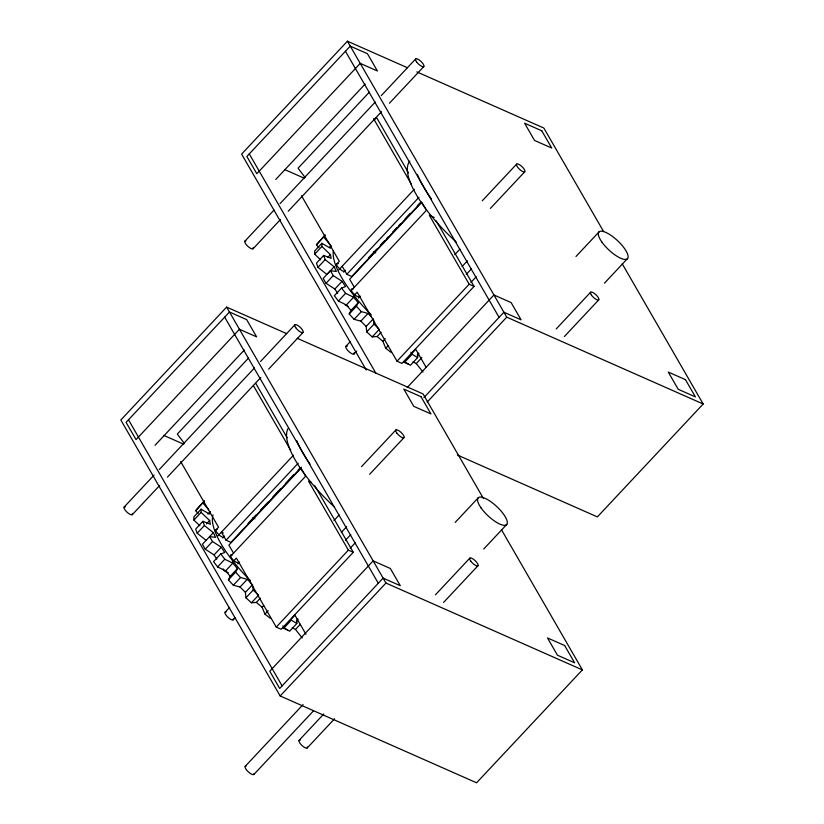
<?xml version="1.0" encoding="UTF-8"?>
<svg xmlns="http://www.w3.org/2000/svg" width="824" height="824" viewBox="0 0 824 824"><rect width="100%" height="100%" fill="white"/><g stroke="black" fill="none" stroke-linecap="round" stroke-linejoin="round"><path stroke-width="1.24" d="M282.889 625.849L284.136 627.847L289.615 631.215L296.825 623.521L297.351 618.906M410.888 352.26L412.134 354.248L404.914 361.952L410.393 365.32L417.613 357.626L418.128 353.012M381.151 332.227L377.145 336.501L372.211 336.913L366.721 331.897L366.175 326.459L360.819 321.133L354.114 319.331L349.201 313.975L350.983 310.421L358.203 302.727L353.609 297.237L345.586 293.344L341.569 288.019L334.348 295.723L338.376 301.038L346.389 304.932L350.983 310.421M349.201 313.975L356.411 306.281L358.203 302.727M260.363 598.121L256.357 602.396L251.423 602.808L245.943 597.791L245.387 592.353L240.042 587.018L233.336 585.225L228.413 579.869L230.205 576.316L237.415 568.622L232.821 563.132L224.798 559.239L220.78 553.913L213.571 561.618L217.588 566.933L225.611 570.826L230.205 576.316M228.413 579.869L235.633 572.175L237.415 568.622M316.426 244.78L325.099 235.139L316.426 244.78L318.929 247.622M195.648 510.674L204.321 501.033L195.648 510.674L198.141 513.507M407.406 67.722L347.419 41.2L241.617 154.109L366.247 369.976M275.762 179.447L365.135 84.069M369.348 92.144L298.092 168.189L305.055 177.428M244.903 241.164L274.031 210.079M280.108 203.6L375.239 102.073M381.306 95.594L415.718 58.875M253.04 248.786L280.407 219.586M288.246 211.222L381.522 111.673M389.443 103.227L423.855 66.497M374.827 119.428L376.589 117.554L408.56 172.968M286.618 333.617L226.631 307.094L120.829 420.003L280.16 695.961L476.581 782.8L582.383 669.891L501.435 529.688M329.538 247.303L331.135 245.593L330.393 248.23L321.885 243.296L314.665 251.001L314.675 254.183L320.639 259.859M314.675 254.183L321.896 246.479L321.885 243.296M323.688 255.419L316.478 263.124L317.951 267.316L326.912 274.474L334.122 266.78L325.171 259.622L323.688 255.419L331.176 258.386L330.403 254.595L321.896 246.479M317.951 267.316L325.171 259.622M328.003 257.16L330.403 254.595M154.984 445.341L244.357 349.963M248.56 358.038L177.304 434.083L184.277 443.322M334.122 266.78L336.347 271.467L330.403 270.674L323.193 278.378L326.036 283.302L334.822 289.028L337.644 293.241M335.893 264.998L339.334 261.332L301.46 195.69M326.036 283.302L333.246 275.607L330.403 270.674M338.736 269.922L414.307 189.273M343.649 272.095L345.369 270.262M124.125 507.059L154.047 475.129M159.32 469.495L254.451 367.968M260.518 361.489L294.93 324.769M342.176 266.265L346.822 274.31L418.952 197.327M334.822 289.028L342.042 281.324L333.246 275.607M368.884 257.521L376.795 249.064M380.317 245.315L384.715 240.618M386.477 238.744L388.238 236.859M392.636 232.172L397.034 227.476M398.795 225.601L400.546 223.716M404.945 219.03L410.228 213.395M417.263 205.887L420.786 202.127M421.229 202.313L351.735 276.473L346.822 274.31M132.262 514.681L159.629 485.48M167.457 477.117L260.827 377.474M268.665 369.111L303.067 332.391M338.376 301.038L345.586 293.344M350.869 290.944L426.451 210.295L421.806 202.251L349.664 279.233L354.31 287.277M353.723 295.878L357.153 292.211L397.024 361.211L401.937 363.384L474.068 286.402L436.267 220.966M346.389 304.932L353.609 297.237M358.625 298.041L360.346 296.207M354.114 319.331L361.334 311.627L368.04 313.429L371.603 316.983M360.819 321.133L368.04 313.429M345.864 346.358L350.354 341.569M482.267 200.788L516.679 164.069M366.175 326.459L372.582 319.619M366.721 331.897L373.931 324.192L373.385 318.764M207.947 514.052L210.357 511.477L209.605 514.114L201.097 509.191L193.887 516.895L193.898 520.078L199.861 525.753M193.898 520.078L201.108 512.374L201.097 509.191M354.001 353.98L356.73 351.065M490.404 208.41L524.816 171.691A5.583 1.813 43.1 0 0 519.893 164.965A5.583 1.813 43.1 0 0 517.493 167.025A5.583 1.813 43.1 0 0 524.723 171.783M372.211 336.913L379.421 329.219M201.108 512.374L209.626 520.48L210.388 524.28L202.91 521.314L195.69 529.018L197.173 533.21L206.134 540.369M454.724 254.647L459.947 249.075M197.173 533.21L204.383 525.516L202.91 521.314M206.422 523.909L209.626 520.48M391.4 352.6L385.725 348.264L382.872 341.311L385.282 338.746M462.171 266.43L467.445 260.806M385.725 348.264L388.135 345.689M204.383 525.516L213.344 532.675L202.405 544.273L205.248 549.196L214.044 554.913L216.867 559.136M215.115 530.893L218.545 527.226L180.672 461.584M205.248 549.196L212.468 541.502L209.626 536.568L215.569 537.361L213.344 532.675M217.958 535.816L293.529 455.167M466.281 274.351L471.565 268.727M222.871 537.99L224.581 536.156M223.356 533.025L221.388 532.149L226.034 540.204L298.175 463.212M214.044 554.913L221.254 547.218L212.468 541.502M397.024 361.211L469.165 284.228L474.068 286.402M470.926 282.395L476.21 276.771M248.096 523.415L256.017 514.959M260.415 510.262L268.336 501.816M272.734 497.119L280.644 488.673M285.928 483.039L293.838 474.593M298.237 469.896L299.998 468.022M301.327 467.26L230.947 542.367L226.034 540.204M301.017 468.145L228.887 545.128L233.532 553.172M405.408 360.284L403.688 362.117L408.601 364.29M412.278 352.96L415.718 349.294L426.111 367.277M217.588 566.933L224.798 559.239M417.191 355.123L418.901 353.29M230.092 556.839L305.663 476.19L301.594 469.144M413.061 361.849L416.264 363.559L421.867 357.575M232.935 561.762L236.375 558.106L276.246 627.105L281.149 629.279L353.29 552.296L314.84 485.748M225.611 570.826L232.821 563.132M237.848 563.935L239.568 562.102M407.19 387.558L493.937 294.982L511.127 302.583L521.077 319.825L503.897 312.234L423.886 397.611M233.336 585.225L240.546 577.521L247.252 579.324L251.711 583.763M240.042 587.018L247.252 579.324M225.086 612.253L229.577 607.463M361.489 466.683L395.891 429.963M245.387 592.353L252.597 584.659M427.172 402.071L506.739 317.158L703.171 403.997L597.369 516.906L457.402 455.023M245.943 597.791L253.153 590.087L252.71 585.74M233.223 619.875L235.067 617.897M369.626 474.305L404.028 437.585M251.423 602.808L258.633 595.113L253.153 590.087M575.986 256.501L599.12 231.812M333.936 520.541L339.158 514.969M270.622 618.494L264.947 614.148L262.094 607.206L263.69 605.496M341.383 532.325L346.667 526.691M264.947 614.148L268.15 610.728M345.503 540.245L350.777 534.611M276.246 627.105L348.377 550.123L353.29 552.296M350.138 548.29L355.422 542.656M556.241 328.91L590.654 292.19M604.466 283.178L627.6 258.489M291.5 618.845L294.93 615.188L305.962 634.284M284.136 627.847L291.346 620.142L296.825 623.521M296.403 621.018L298.123 619.184M564.378 336.532L598.791 299.812M292.273 627.744L295.476 629.454L300.286 624.324M280.16 695.961L385.951 583.052L582.383 669.891M455.198 522.395L478.332 497.706M245.171 766.371L303.067 704.592M253.854 774.509L313.501 710.855M299.061 740.374L323.781 713.986M435.453 594.804L469.865 558.085M483.678 549.072L506.812 524.383M307.197 747.996L334.565 718.786M443.59 602.426L478.002 565.707M341.569 288.019L345.565 286.598L342.042 281.324M220.78 553.913L224.787 552.492L221.254 547.218M416.81 71.884L543.84 128.039L603.59 231.523M434.197 217.392L429.294 215.229L469.165 284.228M284.517 169.487L304.489 178.324M345.132 305.034L348.078 306.343M297.207 338.293L423.062 393.934L483.451 498.53M311.451 482.421L308.506 481.113L348.377 550.123M163.739 435.381L183.711 444.208M228.279 572.67L224.355 570.929L223.211 568.962M282.91 628.012L287.813 630.185M412.134 354.248L417.613 357.626M377.145 336.501L382.872 341.311M256.357 602.396L262.094 607.206M373.931 324.192L378.504 328.385M356.411 306.281L361.334 311.627M235.633 572.175L240.546 577.521M323.647 237.085L330.3 244.646M202.858 502.98L208.688 509.593M416.264 363.559L422.98 372.036M295.476 629.454L302.202 637.931M622.223 263.793L703.171 403.997M347.419 41.2L506.739 317.158M345.452 51.263L499.087 317.364M411.464 184.349L373.591 118.707M249.27 153.903L375.909 373.241M226.631 307.094L385.951 583.052M224.664 317.158L378.298 583.258M290.687 450.244L253.452 385.704M128.482 419.797L282.117 685.898M255.8 383.448L287.133 437.76M254.039 773.396A5.953 1.936 43.1 0 1 248.395 771.944A5.953 1.936 43.1 0 1 246.057 766.083M233.398 618.834A5.583 1.813 43.1 0 1 227.96 617.341A5.583 1.813 43.1 0 1 226.116 612.005M307.362 746.956A5.583 1.813 43.1 0 1 301.78 745.329A5.583 1.813 43.1 0 1 300.297 740.179M132.365 513.424A5.583 1.813 43.1 0 1 129.914 514.3A5.583 1.813 43.1 0 1 124.661 509.376A5.583 1.813 43.1 0 1 125.372 506.863M250.445 580.714A81.916 26.677 43.1 0 1 213.014 514.907M252.886 517.678A81.916 26.677 43.1 0 1 254.915 518.821M238.857 562.298A5.583 1.813 43.1 0 1 232.44 559.166A5.583 1.813 43.1 0 1 232.224 554.995M224.262 536.414A5.583 1.813 43.1 0 1 218.442 534.343A5.583 1.813 43.1 0 1 217.165 529.389M310.071 464.067A85.552 27.862 43.1 0 1 296.784 440.716M334.565 507.131A85.552 27.862 43.1 0 1 287.988 428.635M354.114 352.724A5.583 1.813 43.1 0 1 351.57 353.548A5.583 1.813 43.1 0 1 346.296 348.49A5.583 1.813 43.1 0 1 347.347 346.234M253.153 247.54A5.583 1.813 43.1 0 1 247.921 246.397A5.583 1.813 43.1 0 1 245.933 240.927M371.233 314.82A81.916 26.677 43.1 0 1 333.359 250.898M373.674 251.784A81.916 26.677 43.1 0 1 375.703 252.927M359.666 296.177A5.583 1.813 43.1 0 1 353.414 293.478A5.583 1.813 43.1 0 1 353.012 289.1M345.06 270.756A5.583 1.813 43.1 0 1 338.849 268.068A5.583 1.813 43.1 0 1 338.273 263.598M431.508 199.078A85.552 27.862 43.1 0 1 417.572 174.822M456.269 242.081A85.552 27.862 43.1 0 1 409.837 161.154M350.262 46.123L246.87 156.467L256.82 173.72L360.222 63.376L377.402 70.977L367.452 53.725L350.262 46.123M229.474 312.018L126.082 422.362L136.042 439.614L239.434 329.27L256.625 336.872L246.664 319.619L229.474 312.018M373.148 560.876L269.757 671.22L279.717 688.462L383.108 578.118L400.299 585.72L390.339 568.478L373.148 560.876M541.78 130.8L524.589 123.198L534.549 140.451L551.74 148.042L541.78 130.8M685.455 379.648L668.264 372.057L678.224 389.299L695.415 396.9L685.455 379.648M420.992 396.694L403.812 389.093L413.761 406.335L430.952 413.936L420.992 396.694M564.667 645.542L547.486 637.941L557.436 655.193L574.627 662.795L564.667 645.542M481.175 508.058A19.529 6.355 43.1 0 0 506.502 524.713A19.529 6.355 43.1 0 0 489.58 500.848A19.529 6.355 43.1 0 0 481.175 508.058M396.704 432.919A5.583 1.813 43.1 0 0 403.945 437.678A5.583 1.813 43.1 0 0 399.104 430.859A5.583 1.813 43.1 0 0 396.704 432.919M470.679 561.041A5.583 1.813 43.1 0 0 477.91 565.8A5.583 1.813 43.1 0 0 473.079 558.981A5.583 1.813 43.1 0 0 470.679 561.041M295.744 327.725A5.583 1.813 43.1 0 0 302.985 332.484A5.583 1.813 43.1 0 0 298.144 325.665A5.583 1.813 43.1 0 0 295.744 327.725M601.963 242.174A19.529 6.355 43.1 0 0 627.291 258.829A19.529 6.355 43.1 0 0 610.357 234.953A19.529 6.355 43.1 0 0 601.963 242.174M591.457 295.147A5.583 1.813 43.1 0 0 598.698 299.905A5.583 1.813 43.1 0 0 593.857 293.087A5.583 1.813 43.1 0 0 591.457 295.147M416.532 61.841A5.583 1.813 43.1 0 0 423.763 66.6A5.583 1.813 43.1 0 0 418.932 59.781A5.583 1.813 43.1 0 0 416.532 61.841"/></g></svg>
